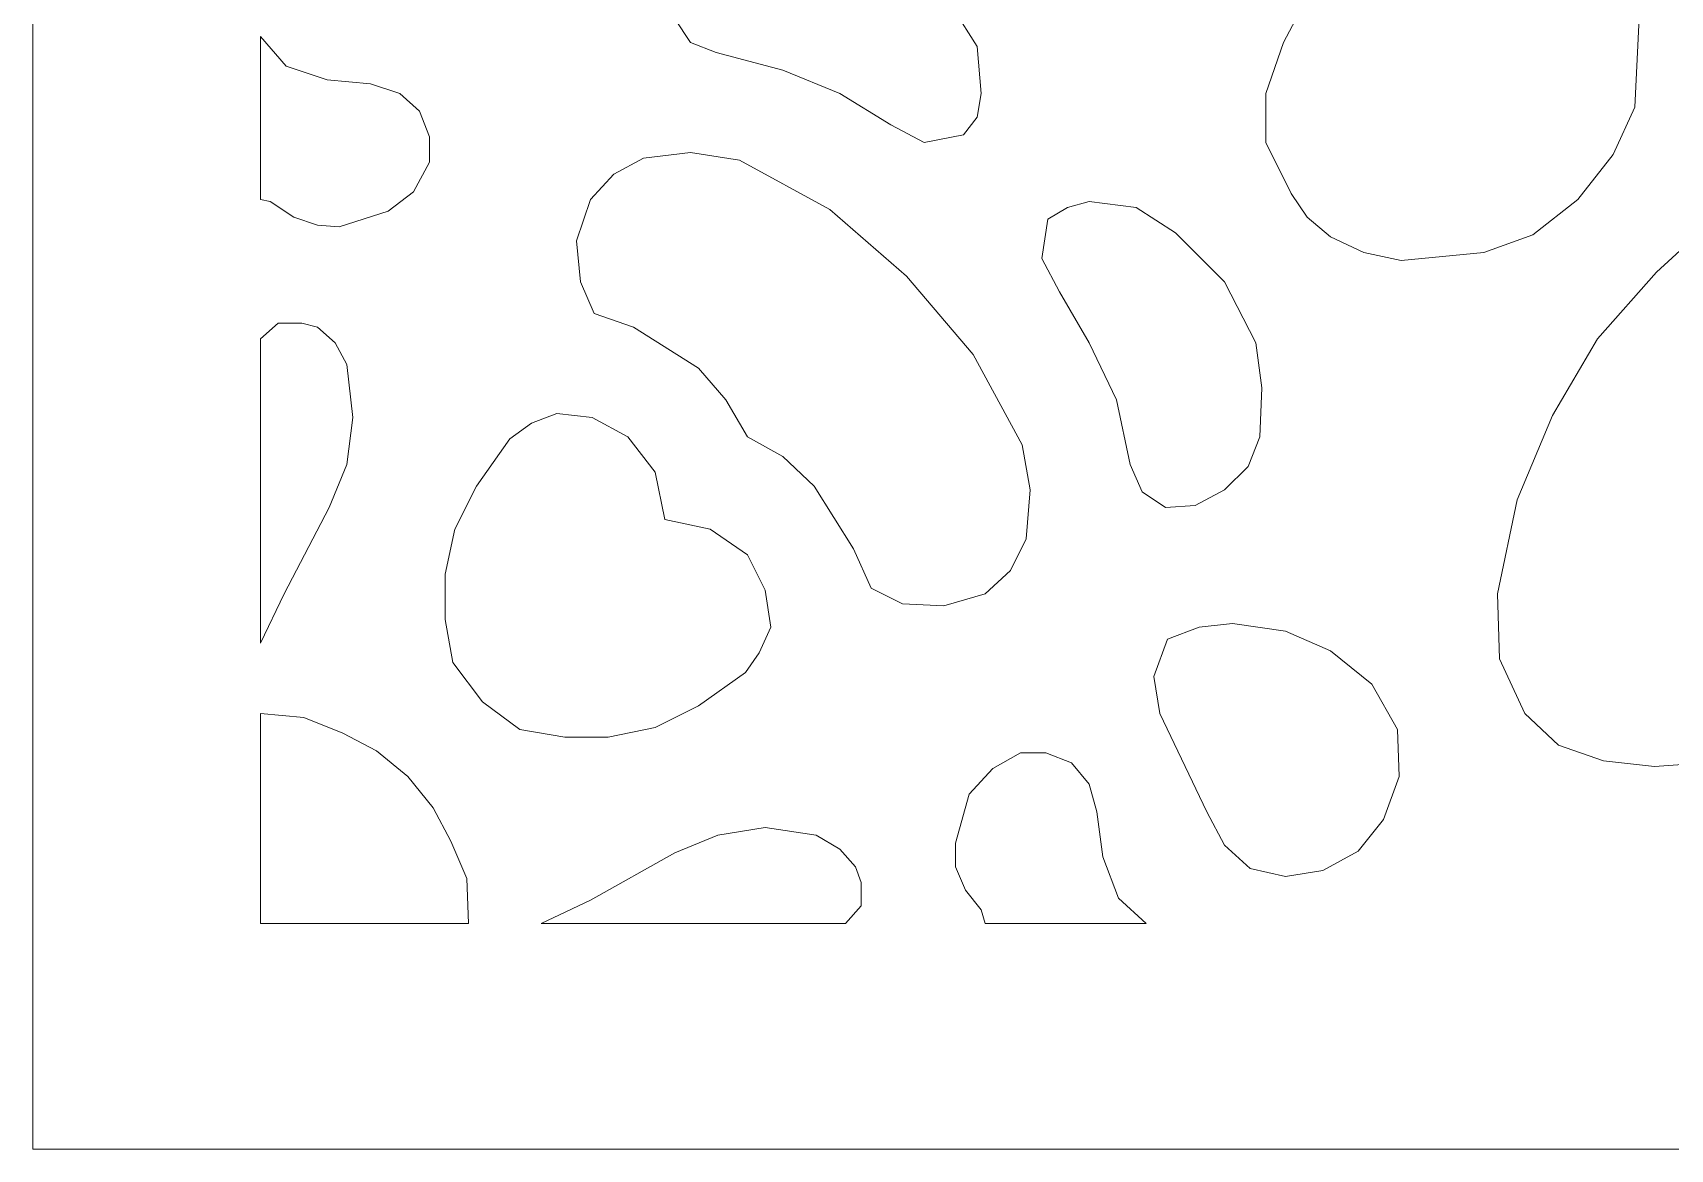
# Model space of a CAD drawing. Header units: centimetres. Extents: x -7.3 to 5.6, y -12.5 to 13.9.
# Drawn here: x -7.261 to -2.605, y -12.485 to -9.309 of the extents above; entities that cross this region are included whole.
import ezdxf

# ---------------------------------------------------------------- set-up
doc = ezdxf.new("R2010")
doc.units = ezdxf.units.CM
doc.header["$MEASUREMENT"] = 0
doc.layers.add('layer 1', color=7, linetype='Continuous')

msp = doc.modelspace()

# ---------------------------------------------------------------- linework, layer by layer
at = {"layer": 'layer 1', "color": 177, "lineweight": 9}
for points, knots in [([(-7.26074, 0.39811), (-7.26074, 0.39811), (5.63915, 0.39811), (5.63915, 0.39811), (5.63915, 0.39811), (5.63915, 0.39811), (5.63915, -12.48503), (5.63915, -12.48503), (5.63915, -12.48503), (5.63915, -12.48503), (-7.26074, -12.48503), (-7.26074, -12.48503), (-7.26074, -12.48503), (-7.26074, -12.48503), (-7.26074, 0.39811), (-7.26074, 0.39811)], [0, 0, 0, 0, 0.2, 0.2, 0.2, 0.2, 0.4, 0.4, 0.4, 0.4, 0.6, 0.6, 0.6, 0.6, 1, 1, 1, 1]), ([(-2.70587, -9.52101), (-2.70587, -9.52101), (-2.76727, -9.65498), (-2.76727, -9.65498), (-2.76727, -9.65498), (-2.76727, -9.65498), (-2.86775, -9.78337), (-2.86775, -9.78337), (-2.86775, -9.78337), (-2.86775, -9.78337), (-2.99613, -9.88384), (-2.99613, -9.88384), (-2.99613, -9.88384), (-2.99613, -9.88384), (-3.13568, -9.93408), (-3.13568, -9.93408), (-3.13568, -9.93408), (-3.13568, -9.93408), (-3.37012, -9.95641), (-3.37012, -9.95641), (-3.37012, -9.95641), (-3.37012, -9.95641), (-3.47618, -9.93408), (-3.47618, -9.93408), (-3.47618, -9.93408), (-3.47618, -9.93408), (-3.57107, -9.88942), (-3.57107, -9.88942), (-3.57107, -9.88942), (-3.57107, -9.88942), (-3.63805, -9.8336), (-3.63805, -9.8336), (-3.63805, -9.8336), (-3.63805, -9.8336), (-3.68271, -9.76662), (-3.68271, -9.76662), (-3.68271, -9.76662), (-3.68271, -9.76662), (-3.75528, -9.62149), (-3.75528, -9.62149), (-3.75528, -9.62149), (-3.75528, -9.62149), (-3.75528, -9.48194), (-3.75528, -9.48194), (-3.75528, -9.48194), (-3.75528, -9.48194), (-3.70504, -9.33681), (-3.70504, -9.33681), (-3.70504, -9.33681), (-3.70504, -9.33681), (-3.63805, -9.20843), (-3.63805, -9.20843), (-3.63805, -9.20843), (-3.63805, -9.20843), (-3.55991, -9.0912), (-3.55991, -9.0912), (-3.55991, -9.0912), (-3.55991, -9.0912), (-3.44269, -9.01306), (-3.44269, -9.01306), (-3.44269, -9.01306), (-3.44269, -9.01306), (-3.30872, -8.94607), (-3.30872, -8.94607), (-3.30872, -8.94607), (-3.30872, -8.94607), (-3.16917, -8.89584), (-3.16917, -8.89584), (-3.16917, -8.89584), (-3.16917, -8.89584), (-3.02962, -8.89584), (-3.02962, -8.89584), (-3.02962, -8.89584), (-3.02962, -8.89584), (-2.88449, -8.96282), (-2.88449, -8.96282), (-2.88449, -8.96282), (-2.88449, -8.96282), (-2.81751, -9.01306), (-2.81751, -9.01306), (-2.81751, -9.01306), (-2.81751, -9.01306), (-2.76169, -9.06888), (-2.76169, -9.06888), (-2.76169, -9.06888), (-2.76169, -9.06888), (-2.71703, -9.17493), (-2.71703, -9.17493), (-2.71703, -9.17493), (-2.71703, -9.17493), (-2.6947, -9.28657), (-2.6947, -9.28657), (-2.6947, -9.28657), (-2.6947, -9.28657), (-2.70587, -9.52101), (-2.70587, -9.52101)], [0, 0, 0, 0, 0.04, 0.04, 0.04, 0.04, 0.08, 0.08, 0.08, 0.08, 0.12, 0.12, 0.12, 0.12, 0.16, 0.16, 0.16, 0.16, 0.2, 0.2, 0.2, 0.2, 0.24, 0.24, 0.24, 0.24, 0.28, 0.28, 0.28, 0.28, 0.32, 0.32, 0.32, 0.32, 0.36, 0.36, 0.36, 0.36, 0.4, 0.4, 0.4, 0.4, 0.44, 0.44, 0.44, 0.44, 0.48, 0.48, 0.48, 0.48, 0.52, 0.52, 0.52, 0.52, 0.56, 0.56, 0.56, 0.56, 0.6, 0.6, 0.6, 0.6, 0.64, 0.64, 0.64, 0.64, 0.68, 0.68, 0.68, 0.68, 0.72, 0.72, 0.72, 0.72, 0.76, 0.76, 0.76, 0.76, 0.8, 0.8, 0.8, 0.8, 0.84, 0.84, 0.84, 0.84, 0.88, 0.88, 0.88, 0.88, 0.92, 0.92, 0.92, 0.92, 1, 1, 1, 1]), ([(-5.43544, -9.26983), (-5.43544, -9.26983), (-5.42986, -9.18052), (-5.42986, -9.18052), (-5.42986, -9.18052), (-5.42986, -9.18052), (-5.3852, -9.10237), (-5.3852, -9.10237), (-5.3852, -9.10237), (-5.3852, -9.10237), (-5.31822, -9.03538), (-5.31822, -9.03538), (-5.31822, -9.03538), (-5.31822, -9.03538), (-5.22891, -8.99631), (-5.22891, -8.99631), (-5.22891, -8.99631), (-5.22891, -8.99631), (-5.08936, -8.98515), (-5.08936, -8.98515), (-5.08936, -8.98515), (-5.08936, -8.98515), (-4.96656, -9.01306), (-4.96656, -9.01306), (-4.96656, -9.01306), (-4.96656, -9.01306), (-4.78794, -9.10237), (-4.78794, -9.10237), (-4.78794, -9.10237), (-4.78794, -9.10237), (-4.64281, -9.24192), (-4.64281, -9.24192), (-4.64281, -9.24192), (-4.64281, -9.24192), (-4.57582, -9.34797), (-4.57582, -9.34797), (-4.57582, -9.34797), (-4.57582, -9.34797), (-4.56466, -9.48194), (-4.56466, -9.48194), (-4.56466, -9.48194), (-4.56466, -9.48194), (-4.57582, -9.54892), (-4.57582, -9.54892), (-4.57582, -9.54892), (-4.57582, -9.54892), (-4.6149, -9.59916), (-4.6149, -9.59916), (-4.6149, -9.59916), (-4.6149, -9.59916), (-4.72653, -9.62149), (-4.72653, -9.62149), (-4.72653, -9.62149), (-4.72653, -9.62149), (-4.82143, -9.57125), (-4.82143, -9.57125), (-4.82143, -9.57125), (-4.82143, -9.57125), (-4.96656, -9.48194), (-4.96656, -9.48194), (-4.96656, -9.48194), (-4.96656, -9.48194), (-5.12844, -9.41496), (-5.12844, -9.41496), (-5.12844, -9.41496), (-5.12844, -9.41496), (-5.31822, -9.36472), (-5.31822, -9.36472), (-5.31822, -9.36472), (-5.31822, -9.36472), (-5.39079, -9.33681), (-5.39079, -9.33681), (-5.39079, -9.33681), (-5.39079, -9.33681), (-5.43544, -9.26983), (-5.43544, -9.26983)], [0, 0, 0, 0, 0.05, 0.05, 0.05, 0.05, 0.1, 0.1, 0.1, 0.1, 0.15, 0.15, 0.15, 0.15, 0.2, 0.2, 0.2, 0.2, 0.25, 0.25, 0.25, 0.25, 0.3, 0.3, 0.3, 0.3, 0.35, 0.35, 0.35, 0.35, 0.4, 0.4, 0.4, 0.4, 0.45, 0.45, 0.45, 0.45, 0.5, 0.5, 0.5, 0.5, 0.55, 0.55, 0.55, 0.55, 0.6, 0.6, 0.6, 0.6, 0.65, 0.65, 0.65, 0.65, 0.7, 0.7, 0.7, 0.7, 0.75, 0.75, 0.75, 0.75, 0.8, 0.8, 0.8, 0.8, 0.85, 0.85, 0.85, 0.85, 0.9, 0.9, 0.9, 0.9, 1, 1, 1, 1]), ([(-6.61323, -9.32006), (-6.61323, -9.32006), (-6.61323, -9.32006), (-6.61323, -9.32006), (-6.61323, -9.32006), (-6.61323, -9.32006), (-6.54067, -9.40379), (-6.54067, -9.40379), (-6.54067, -9.40379), (-6.54067, -9.40379), (-6.42345, -9.44287), (-6.42345, -9.44287), (-6.42345, -9.44287), (-6.42345, -9.44287), (-6.30064, -9.45403), (-6.30064, -9.45403), (-6.30064, -9.45403), (-6.30064, -9.45403), (-6.21692, -9.48194), (-6.21692, -9.48194), (-6.21692, -9.48194), (-6.21692, -9.48194), (-6.1611, -9.53218), (-6.1611, -9.53218), (-6.1611, -9.53218), (-6.1611, -9.53218), (-6.13319, -9.60474), (-6.13319, -9.60474), (-6.13319, -9.60474), (-6.13319, -9.60474), (-6.13319, -9.67731), (-6.13319, -9.67731), (-6.13319, -9.67731), (-6.13319, -9.67731), (-6.17784, -9.76104), (-6.17784, -9.76104), (-6.17784, -9.76104), (-6.17784, -9.76104), (-6.25041, -9.81686), (-6.25041, -9.81686), (-6.25041, -9.81686), (-6.25041, -9.81686), (-6.38996, -9.86151), (-6.38996, -9.86151), (-6.38996, -9.86151), (-6.38996, -9.86151), (-6.45136, -9.85593), (-6.45136, -9.85593), (-6.45136, -9.85593), (-6.45136, -9.85593), (-6.51834, -9.8336), (-6.51834, -9.8336), (-6.51834, -9.8336), (-6.51834, -9.8336), (-6.58532, -9.78895), (-6.58532, -9.78895), (-6.58532, -9.78895), (-6.58532, -9.78895), (-6.61323, -9.78337), (-6.61323, -9.78337), (-6.61323, -9.78337), (-6.61323, -9.78337), (-6.61323, -9.32006), (-6.61323, -9.32006)], [0, 0, 0, 0, 0.0588235, 0.0588235, 0.0588235, 0.0588235, 0.1176471, 0.1176471, 0.1176471, 0.1176471, 0.1764706, 0.1764706, 0.1764706, 0.1764706, 0.2352941, 0.2352941, 0.2352941, 0.2352941, 0.2941176, 0.2941176, 0.2941176, 0.2941176, 0.3529412, 0.3529412, 0.3529412, 0.3529412, 0.4117647, 0.4117647, 0.4117647, 0.4117647, 0.4705882, 0.4705882, 0.4705882, 0.4705882, 0.5294118, 0.5294118, 0.5294118, 0.5294118, 0.5882353, 0.5882353, 0.5882353, 0.5882353, 0.6470588, 0.6470588, 0.6470588, 0.6470588, 0.7058824, 0.7058824, 0.7058824, 0.7058824, 0.7647059, 0.7647059, 0.7647059, 0.7647059, 0.8235294, 0.8235294, 0.8235294, 0.8235294, 0.8823529, 0.8823529, 0.8823529, 0.8823529, 1, 1, 1, 1]), ([(-1.88532, -10.76579), (-1.88532, -10.76579), (-1.9244, -10.93325), (-1.9244, -10.93325), (-1.9244, -10.93325), (-1.9244, -10.93325), (-1.99696, -11.07838), (-1.99696, -11.07838), (-1.99696, -11.07838), (-1.99696, -11.07838), (-2.09185, -11.19002), (-2.09185, -11.19002), (-2.09185, -11.19002), (-2.09185, -11.19002), (-2.20908, -11.28491), (-2.20908, -11.28491), (-2.20908, -11.28491), (-2.20908, -11.28491), (-2.35421, -11.35189), (-2.35421, -11.35189), (-2.35421, -11.35189), (-2.35421, -11.35189), (-2.50492, -11.38539), (-2.50492, -11.38539), (-2.50492, -11.38539), (-2.50492, -11.38539), (-2.65005, -11.39655), (-2.65005, -11.39655), (-2.65005, -11.39655), (-2.65005, -11.39655), (-2.79518, -11.3798), (-2.79518, -11.3798), (-2.79518, -11.3798), (-2.79518, -11.3798), (-2.92356, -11.33515), (-2.92356, -11.33515), (-2.92356, -11.33515), (-2.92356, -11.33515), (-3.01846, -11.24584), (-3.01846, -11.24584), (-3.01846, -11.24584), (-3.01846, -11.24584), (-3.09102, -11.08954), (-3.09102, -11.08954), (-3.09102, -11.08954), (-3.09102, -11.08954), (-3.09661, -10.90534), (-3.09661, -10.90534), (-3.09661, -10.90534), (-3.09661, -10.90534), (-3.04079, -10.6374), (-3.04079, -10.6374), (-3.04079, -10.6374), (-3.04079, -10.6374), (-2.94031, -10.39738), (-2.94031, -10.39738), (-2.94031, -10.39738), (-2.94031, -10.39738), (-2.81193, -10.17968), (-2.81193, -10.17968), (-2.81193, -10.17968), (-2.81193, -10.17968), (-2.64447, -9.9899), (-2.64447, -9.9899), (-2.64447, -9.9899), (-2.64447, -9.9899), (-2.45468, -9.81686), (-2.45468, -9.81686), (-2.45468, -9.81686), (-2.45468, -9.81686), (-2.2314, -9.69406), (-2.2314, -9.69406), (-2.2314, -9.69406), (-2.2314, -9.69406), (-2.00254, -9.59916), (-2.00254, -9.59916), (-2.00254, -9.59916), (-2.00254, -9.59916), (-1.74577, -9.55451), (-1.74577, -9.55451), (-1.74577, -9.55451), (-1.74577, -9.55451), (-1.56715, -9.56009), (-1.56715, -9.56009), (-1.56715, -9.56009), (-1.56715, -9.56009), (-1.40527, -9.63824), (-1.40527, -9.63824), (-1.40527, -9.63824), (-1.40527, -9.63824), (-1.31596, -9.73313), (-1.31596, -9.73313), (-1.31596, -9.73313), (-1.31596, -9.73313), (-1.27131, -9.85593), (-1.27131, -9.85593), (-1.27131, -9.85593), (-1.27131, -9.85593), (-1.24898, -10.00106), (-1.24898, -10.00106), (-1.24898, -10.00106), (-1.24898, -10.00106), (-1.26573, -10.14619), (-1.26573, -10.14619), (-1.26573, -10.14619), (-1.26573, -10.14619), (-1.29922, -10.29691), (-1.29922, -10.29691), (-1.29922, -10.29691), (-1.29922, -10.29691), (-1.3662, -10.44204), (-1.3662, -10.44204), (-1.3662, -10.44204), (-1.3662, -10.44204), (-1.46109, -10.55926), (-1.46109, -10.55926), (-1.46109, -10.55926), (-1.46109, -10.55926), (-1.57273, -10.65415), (-1.57273, -10.65415), (-1.57273, -10.65415), (-1.57273, -10.65415), (-1.71786, -10.72672), (-1.71786, -10.72672), (-1.71786, -10.72672), (-1.71786, -10.72672), (-1.88532, -10.76579), (-1.88532, -10.76579)], [0, 0, 0, 0, 0.030303, 0.030303, 0.030303, 0.030303, 0.0606061, 0.0606061, 0.0606061, 0.0606061, 0.0909091, 0.0909091, 0.0909091, 0.0909091, 0.1212121, 0.1212121, 0.1212121, 0.1212121, 0.1515152, 0.1515152, 0.1515152, 0.1515152, 0.1818182, 0.1818182, 0.1818182, 0.1818182, 0.2121212, 0.2121212, 0.2121212, 0.2121212, 0.2424242, 0.2424242, 0.2424242, 0.2424242, 0.2727273, 0.2727273, 0.2727273, 0.2727273, 0.3030303, 0.3030303, 0.3030303, 0.3030303, 0.3333333, 0.3333333, 0.3333333, 0.3333333, 0.3636364, 0.3636364, 0.3636364, 0.3636364, 0.3939394, 0.3939394, 0.3939394, 0.3939394, 0.4242424, 0.4242424, 0.4242424, 0.4242424, 0.4545455, 0.4545455, 0.4545455, 0.4545455, 0.4848485, 0.4848485, 0.4848485, 0.4848485, 0.5151515, 0.5151515, 0.5151515, 0.5151515, 0.5454545, 0.5454545, 0.5454545, 0.5454545, 0.5757576, 0.5757576, 0.5757576, 0.5757576, 0.6060606, 0.6060606, 0.6060606, 0.6060606, 0.6363636, 0.6363636, 0.6363636, 0.6363636, 0.6666667, 0.6666667, 0.6666667, 0.6666667, 0.6969697, 0.6969697, 0.6969697, 0.6969697, 0.7272727, 0.7272727, 0.7272727, 0.7272727, 0.7575758, 0.7575758, 0.7575758, 0.7575758, 0.7878788, 0.7878788, 0.7878788, 0.7878788, 0.8181818, 0.8181818, 0.8181818, 0.8181818, 0.8484848, 0.8484848, 0.8484848, 0.8484848, 0.8787879, 0.8787879, 0.8787879, 0.8787879, 0.9090909, 0.9090909, 0.9090909, 0.9090909, 0.9393939, 0.9393939, 0.9393939, 0.9393939, 1, 1, 1, 1]), ([(-5.22891, -10.45878), (-5.22891, -10.45878), (-5.29031, -10.35273), (-5.29031, -10.35273), (-5.29031, -10.35273), (-5.29031, -10.35273), (-5.36846, -10.26341), (-5.36846, -10.26341), (-5.36846, -10.26341), (-5.36846, -10.26341), (-5.55266, -10.14619), (-5.55266, -10.14619), (-5.55266, -10.14619), (-5.55266, -10.14619), (-5.6643, -10.10712), (-5.6643, -10.10712), (-5.6643, -10.10712), (-5.6643, -10.10712), (-5.70338, -10.01781), (-5.70338, -10.01781), (-5.70338, -10.01781), (-5.70338, -10.01781), (-5.71454, -9.90059), (-5.71454, -9.90059), (-5.71454, -9.90059), (-5.71454, -9.90059), (-5.67547, -9.78337), (-5.67547, -9.78337), (-5.67547, -9.78337), (-5.67547, -9.78337), (-5.60848, -9.7108), (-5.60848, -9.7108), (-5.60848, -9.7108), (-5.60848, -9.7108), (-5.52475, -9.66615), (-5.52475, -9.66615), (-5.52475, -9.66615), (-5.52475, -9.66615), (-5.39079, -9.6494), (-5.39079, -9.6494), (-5.39079, -9.6494), (-5.39079, -9.6494), (-5.25124, -9.67173), (-5.25124, -9.67173), (-5.25124, -9.67173), (-5.25124, -9.67173), (-4.99447, -9.81128), (-4.99447, -9.81128), (-4.99447, -9.81128), (-4.99447, -9.81128), (-4.77677, -10.00106), (-4.77677, -10.00106), (-4.77677, -10.00106), (-4.77677, -10.00106), (-4.58699, -10.22434), (-4.58699, -10.22434), (-4.58699, -10.22434), (-4.58699, -10.22434), (-4.44744, -10.48111), (-4.44744, -10.48111), (-4.44744, -10.48111), (-4.44744, -10.48111), (-4.42511, -10.60949), (-4.42511, -10.60949), (-4.42511, -10.60949), (-4.42511, -10.60949), (-4.43627, -10.74904), (-4.43627, -10.74904), (-4.43627, -10.74904), (-4.43627, -10.74904), (-4.48093, -10.83835), (-4.48093, -10.83835), (-4.48093, -10.83835), (-4.48093, -10.83835), (-4.55349, -10.90534), (-4.55349, -10.90534), (-4.55349, -10.90534), (-4.55349, -10.90534), (-4.67072, -10.93883), (-4.67072, -10.93883), (-4.67072, -10.93883), (-4.67072, -10.93883), (-4.78794, -10.93325), (-4.78794, -10.93325), (-4.78794, -10.93325), (-4.78794, -10.93325), (-4.87725, -10.88859), (-4.87725, -10.88859), (-4.87725, -10.88859), (-4.87725, -10.88859), (-4.92748, -10.77695), (-4.92748, -10.77695), (-4.92748, -10.77695), (-4.92748, -10.77695), (-5.03912, -10.59833), (-5.03912, -10.59833), (-5.03912, -10.59833), (-5.03912, -10.59833), (-5.12844, -10.5146), (-5.12844, -10.5146), (-5.12844, -10.5146), (-5.12844, -10.5146), (-5.22891, -10.45878), (-5.22891, -10.45878)], [0, 0, 0, 0, 0.037037, 0.037037, 0.037037, 0.037037, 0.0740741, 0.0740741, 0.0740741, 0.0740741, 0.1111111, 0.1111111, 0.1111111, 0.1111111, 0.1481481, 0.1481481, 0.1481481, 0.1481481, 0.1851852, 0.1851852, 0.1851852, 0.1851852, 0.2222222, 0.2222222, 0.2222222, 0.2222222, 0.2592593, 0.2592593, 0.2592593, 0.2592593, 0.2962963, 0.2962963, 0.2962963, 0.2962963, 0.3333333, 0.3333333, 0.3333333, 0.3333333, 0.3703704, 0.3703704, 0.3703704, 0.3703704, 0.4074074, 0.4074074, 0.4074074, 0.4074074, 0.4444444, 0.4444444, 0.4444444, 0.4444444, 0.4814815, 0.4814815, 0.4814815, 0.4814815, 0.5185185, 0.5185185, 0.5185185, 0.5185185, 0.5555556, 0.5555556, 0.5555556, 0.5555556, 0.5925926, 0.5925926, 0.5925926, 0.5925926, 0.6296296, 0.6296296, 0.6296296, 0.6296296, 0.6666667, 0.6666667, 0.6666667, 0.6666667, 0.7037037, 0.7037037, 0.7037037, 0.7037037, 0.7407407, 0.7407407, 0.7407407, 0.7407407, 0.7777778, 0.7777778, 0.7777778, 0.7777778, 0.8148148, 0.8148148, 0.8148148, 0.8148148, 0.8518519, 0.8518519, 0.8518519, 0.8518519, 0.8888889, 0.8888889, 0.8888889, 0.8888889, 0.9259259, 0.9259259, 0.9259259, 0.9259259, 1, 1, 1, 1]), ([(-4.03995, -10.65973), (-4.03995, -10.65973), (-4.10694, -10.61508), (-4.10694, -10.61508), (-4.10694, -10.61508), (-4.10694, -10.61508), (-4.14043, -10.53693), (-4.14043, -10.53693), (-4.14043, -10.53693), (-4.14043, -10.53693), (-4.1795, -10.35273), (-4.1795, -10.35273), (-4.1795, -10.35273), (-4.1795, -10.35273), (-4.25765, -10.19085), (-4.25765, -10.19085), (-4.25765, -10.19085), (-4.25765, -10.19085), (-4.34138, -10.04572), (-4.34138, -10.04572), (-4.34138, -10.04572), (-4.34138, -10.04572), (-4.39162, -9.95082), (-4.39162, -9.95082), (-4.39162, -9.95082), (-4.39162, -9.95082), (-4.37487, -9.83919), (-4.37487, -9.83919), (-4.37487, -9.83919), (-4.37487, -9.83919), (-4.31905, -9.80569), (-4.31905, -9.80569), (-4.31905, -9.80569), (-4.31905, -9.80569), (-4.25765, -9.78895), (-4.25765, -9.78895), (-4.25765, -9.78895), (-4.25765, -9.78895), (-4.12368, -9.80569), (-4.12368, -9.80569), (-4.12368, -9.80569), (-4.12368, -9.80569), (-4.01205, -9.87826), (-4.01205, -9.87826), (-4.01205, -9.87826), (-4.01205, -9.87826), (-3.8725, -10.01781), (-3.8725, -10.01781), (-3.8725, -10.01781), (-3.8725, -10.01781), (-3.78319, -10.19085), (-3.78319, -10.19085), (-3.78319, -10.19085), (-3.78319, -10.19085), (-3.76644, -10.31923), (-3.76644, -10.31923), (-3.76644, -10.31923), (-3.76644, -10.31923), (-3.77202, -10.45878), (-3.77202, -10.45878), (-3.77202, -10.45878), (-3.77202, -10.45878), (-3.80551, -10.54251), (-3.80551, -10.54251), (-3.80551, -10.54251), (-3.80551, -10.54251), (-3.8725, -10.60949), (-3.8725, -10.60949), (-3.8725, -10.60949), (-3.8725, -10.60949), (-3.95623, -10.65415), (-3.95623, -10.65415), (-3.95623, -10.65415), (-3.95623, -10.65415), (-4.03995, -10.65973), (-4.03995, -10.65973)], [0, 0, 0, 0, 0.05, 0.05, 0.05, 0.05, 0.1, 0.1, 0.1, 0.1, 0.15, 0.15, 0.15, 0.15, 0.2, 0.2, 0.2, 0.2, 0.25, 0.25, 0.25, 0.25, 0.3, 0.3, 0.3, 0.3, 0.35, 0.35, 0.35, 0.35, 0.4, 0.4, 0.4, 0.4, 0.45, 0.45, 0.45, 0.45, 0.5, 0.5, 0.5, 0.5, 0.55, 0.55, 0.55, 0.55, 0.6, 0.6, 0.6, 0.6, 0.65, 0.65, 0.65, 0.65, 0.7, 0.7, 0.7, 0.7, 0.75, 0.75, 0.75, 0.75, 0.8, 0.8, 0.8, 0.8, 0.85, 0.85, 0.85, 0.85, 0.9, 0.9, 0.9, 0.9, 1, 1, 1, 1]), ([(-6.61323, -10.17968), (-6.61323, -10.17968), (-6.563, -10.13503), (-6.563, -10.13503), (-6.563, -10.13503), (-6.563, -10.13503), (-6.49601, -10.13503), (-6.49601, -10.13503), (-6.49601, -10.13503), (-6.49601, -10.13503), (-6.45136, -10.14619), (-6.45136, -10.14619), (-6.45136, -10.14619), (-6.45136, -10.14619), (-6.40112, -10.19085), (-6.40112, -10.19085), (-6.40112, -10.19085), (-6.40112, -10.19085), (-6.36763, -10.25225), (-6.36763, -10.25225), (-6.36763, -10.25225), (-6.36763, -10.25225), (-6.35088, -10.40296), (-6.35088, -10.40296), (-6.35088, -10.40296), (-6.35088, -10.40296), (-6.36763, -10.53693), (-6.36763, -10.53693), (-6.36763, -10.53693), (-6.36763, -10.53693), (-6.41787, -10.65973), (-6.41787, -10.65973), (-6.41787, -10.65973), (-6.41787, -10.65973), (-6.54625, -10.90534), (-6.54625, -10.90534), (-6.54625, -10.90534), (-6.54625, -10.90534), (-6.61323, -11.04489), (-6.61323, -11.04489), (-6.61323, -11.04489), (-6.61323, -11.04489), (-6.61323, -10.17968), (-6.61323, -10.17968)], [0, 0, 0, 0, 0.0833333, 0.0833333, 0.0833333, 0.0833333, 0.1666667, 0.1666667, 0.1666667, 0.1666667, 0.25, 0.25, 0.25, 0.25, 0.3333333, 0.3333333, 0.3333333, 0.3333333, 0.4166667, 0.4166667, 0.4166667, 0.4166667, 0.5, 0.5, 0.5, 0.5, 0.5833333, 0.5833333, 0.5833333, 0.5833333, 0.6666667, 0.6666667, 0.6666667, 0.6666667, 0.75, 0.75, 0.75, 0.75, 0.8333333, 0.8333333, 0.8333333, 0.8333333, 1, 1, 1, 1]), ([(-6.0662, -11.10071), (-6.0662, -11.10071), (-6.08853, -10.9779), (-6.08853, -10.9779), (-6.08853, -10.9779), (-6.08853, -10.9779), (-6.08853, -10.84952), (-6.08853, -10.84952), (-6.08853, -10.84952), (-6.08853, -10.84952), (-6.06062, -10.72113), (-6.06062, -10.72113), (-6.06062, -10.72113), (-6.06062, -10.72113), (-5.99922, -10.59833), (-5.99922, -10.59833), (-5.99922, -10.59833), (-5.99922, -10.59833), (-5.90433, -10.46436), (-5.90433, -10.46436), (-5.90433, -10.46436), (-5.90433, -10.46436), (-5.84292, -10.41971), (-5.84292, -10.41971), (-5.84292, -10.41971), (-5.84292, -10.41971), (-5.77036, -10.3918), (-5.77036, -10.3918), (-5.77036, -10.3918), (-5.77036, -10.3918), (-5.66988, -10.40296), (-5.66988, -10.40296), (-5.66988, -10.40296), (-5.66988, -10.40296), (-5.56941, -10.45878), (-5.56941, -10.45878), (-5.56941, -10.45878), (-5.56941, -10.45878), (-5.49126, -10.55926), (-5.49126, -10.55926), (-5.49126, -10.55926), (-5.49126, -10.55926), (-5.46335, -10.69322), (-5.46335, -10.69322), (-5.46335, -10.69322), (-5.46335, -10.69322), (-5.33497, -10.72113), (-5.33497, -10.72113), (-5.33497, -10.72113), (-5.33497, -10.72113), (-5.22891, -10.7937), (-5.22891, -10.7937), (-5.22891, -10.7937), (-5.22891, -10.7937), (-5.17867, -10.89417), (-5.17867, -10.89417), (-5.17867, -10.89417), (-5.17867, -10.89417), (-5.16193, -11.00023), (-5.16193, -11.00023), (-5.16193, -11.00023), (-5.16193, -11.00023), (-5.19542, -11.0728), (-5.19542, -11.0728), (-5.19542, -11.0728), (-5.19542, -11.0728), (-5.23449, -11.12862), (-5.23449, -11.12862), (-5.23449, -11.12862), (-5.23449, -11.12862), (-5.36846, -11.22351), (-5.36846, -11.22351), (-5.36846, -11.22351), (-5.36846, -11.22351), (-5.49126, -11.28491), (-5.49126, -11.28491), (-5.49126, -11.28491), (-5.49126, -11.28491), (-5.62523, -11.31282), (-5.62523, -11.31282), (-5.62523, -11.31282), (-5.62523, -11.31282), (-5.74803, -11.31282), (-5.74803, -11.31282), (-5.74803, -11.31282), (-5.74803, -11.31282), (-5.87642, -11.29049), (-5.87642, -11.29049), (-5.87642, -11.29049), (-5.87642, -11.29049), (-5.98247, -11.21235), (-5.98247, -11.21235), (-5.98247, -11.21235), (-5.98247, -11.21235), (-6.0662, -11.10071), (-6.0662, -11.10071)], [0, 0, 0, 0, 0.04, 0.04, 0.04, 0.04, 0.08, 0.08, 0.08, 0.08, 0.12, 0.12, 0.12, 0.12, 0.16, 0.16, 0.16, 0.16, 0.2, 0.2, 0.2, 0.2, 0.24, 0.24, 0.24, 0.24, 0.28, 0.28, 0.28, 0.28, 0.32, 0.32, 0.32, 0.32, 0.36, 0.36, 0.36, 0.36, 0.4, 0.4, 0.4, 0.4, 0.44, 0.44, 0.44, 0.44, 0.48, 0.48, 0.48, 0.48, 0.52, 0.52, 0.52, 0.52, 0.56, 0.56, 0.56, 0.56, 0.6, 0.6, 0.6, 0.6, 0.64, 0.64, 0.64, 0.64, 0.68, 0.68, 0.68, 0.68, 0.72, 0.72, 0.72, 0.72, 0.76, 0.76, 0.76, 0.76, 0.8, 0.8, 0.8, 0.8, 0.84, 0.84, 0.84, 0.84, 0.88, 0.88, 0.88, 0.88, 0.92, 0.92, 0.92, 0.92, 1, 1, 1, 1]), ([(-4.03437, -11.03372), (-4.03437, -11.03372), (-3.94506, -11.00023), (-3.94506, -11.00023), (-3.94506, -11.00023), (-3.94506, -11.00023), (-3.85017, -10.98907), (-3.85017, -10.98907), (-3.85017, -10.98907), (-3.85017, -10.98907), (-3.69946, -11.0114), (-3.69946, -11.0114), (-3.69946, -11.0114), (-3.69946, -11.0114), (-3.57107, -11.06721), (-3.57107, -11.06721), (-3.57107, -11.06721), (-3.57107, -11.06721), (-3.45385, -11.16211), (-3.45385, -11.16211), (-3.45385, -11.16211), (-3.45385, -11.16211), (-3.38128, -11.29049), (-3.38128, -11.29049), (-3.38128, -11.29049), (-3.38128, -11.29049), (-3.3757, -11.42446), (-3.3757, -11.42446), (-3.3757, -11.42446), (-3.3757, -11.42446), (-3.42036, -11.54726), (-3.42036, -11.54726), (-3.42036, -11.54726), (-3.42036, -11.54726), (-3.49292, -11.63657), (-3.49292, -11.63657), (-3.49292, -11.63657), (-3.49292, -11.63657), (-3.5934, -11.69239), (-3.5934, -11.69239), (-3.5934, -11.69239), (-3.5934, -11.69239), (-3.69946, -11.70914), (-3.69946, -11.70914), (-3.69946, -11.70914), (-3.69946, -11.70914), (-3.79993, -11.68681), (-3.79993, -11.68681), (-3.79993, -11.68681), (-3.79993, -11.68681), (-3.8725, -11.61983), (-3.8725, -11.61983), (-3.8725, -11.61983), (-3.8725, -11.61983), (-3.92273, -11.52493), (-3.92273, -11.52493), (-3.92273, -11.52493), (-3.92273, -11.52493), (-4.0567, -11.24584), (-4.0567, -11.24584), (-4.0567, -11.24584), (-4.0567, -11.24584), (-4.07345, -11.13978), (-4.07345, -11.13978), (-4.07345, -11.13978), (-4.07345, -11.13978), (-4.03437, -11.03372), (-4.03437, -11.03372)], [0, 0, 0, 0, 0.0555556, 0.0555556, 0.0555556, 0.0555556, 0.1111111, 0.1111111, 0.1111111, 0.1111111, 0.1666667, 0.1666667, 0.1666667, 0.1666667, 0.2222222, 0.2222222, 0.2222222, 0.2222222, 0.2777778, 0.2777778, 0.2777778, 0.2777778, 0.3333333, 0.3333333, 0.3333333, 0.3333333, 0.3888889, 0.3888889, 0.3888889, 0.3888889, 0.4444444, 0.4444444, 0.4444444, 0.4444444, 0.5, 0.5, 0.5, 0.5, 0.5555556, 0.5555556, 0.5555556, 0.5555556, 0.6111111, 0.6111111, 0.6111111, 0.6111111, 0.6666667, 0.6666667, 0.6666667, 0.6666667, 0.7222222, 0.7222222, 0.7222222, 0.7222222, 0.7777778, 0.7777778, 0.7777778, 0.7777778, 0.8333333, 0.8333333, 0.8333333, 0.8333333, 0.8888889, 0.8888889, 0.8888889, 0.8888889, 1, 1, 1, 1]), ([(-6.61323, -11.24584), (-6.61323, -11.24584), (-6.49043, -11.257), (-6.49043, -11.257), (-6.49043, -11.257), (-6.49043, -11.257), (-6.37879, -11.30166), (-6.37879, -11.30166), (-6.37879, -11.30166), (-6.37879, -11.30166), (-6.2839, -11.35189), (-6.2839, -11.35189), (-6.2839, -11.35189), (-6.2839, -11.35189), (-6.19459, -11.42446), (-6.19459, -11.42446), (-6.19459, -11.42446), (-6.19459, -11.42446), (-6.12202, -11.51377), (-6.12202, -11.51377), (-6.12202, -11.51377), (-6.12202, -11.51377), (-6.07178, -11.60866), (-6.07178, -11.60866), (-6.07178, -11.60866), (-6.07178, -11.60866), (-6.02713, -11.71472), (-6.02713, -11.71472), (-6.02713, -11.71472), (-6.02713, -11.71472), (-6.02155, -11.84311), (-6.02155, -11.84311), (-6.02155, -11.84311), (-6.02155, -11.84311), (-6.61323, -11.84311), (-6.61323, -11.84311), (-6.61323, -11.84311), (-6.61323, -11.84311), (-6.61323, -11.24584), (-6.61323, -11.24584)], [0, 0, 0, 0, 0.0909091, 0.0909091, 0.0909091, 0.0909091, 0.1818182, 0.1818182, 0.1818182, 0.1818182, 0.2727273, 0.2727273, 0.2727273, 0.2727273, 0.3636364, 0.3636364, 0.3636364, 0.3636364, 0.4545455, 0.4545455, 0.4545455, 0.4545455, 0.5454545, 0.5454545, 0.5454545, 0.5454545, 0.6363636, 0.6363636, 0.6363636, 0.6363636, 0.7272727, 0.7272727, 0.7272727, 0.7272727, 0.8181818, 0.8181818, 0.8181818, 0.8181818, 1, 1, 1, 1]), ([(-4.55349, -11.84311), (-4.55349, -11.84311), (-4.56466, -11.80403), (-4.56466, -11.80403), (-4.56466, -11.80403), (-4.56466, -11.80403), (-4.60931, -11.74821), (-4.60931, -11.74821), (-4.60931, -11.74821), (-4.60931, -11.74821), (-4.63722, -11.68123), (-4.63722, -11.68123), (-4.63722, -11.68123), (-4.63722, -11.68123), (-4.63722, -11.61425), (-4.63722, -11.61425), (-4.63722, -11.61425), (-4.63722, -11.61425), (-4.59815, -11.4747), (-4.59815, -11.4747), (-4.59815, -11.4747), (-4.59815, -11.4747), (-4.53117, -11.40213), (-4.53117, -11.40213), (-4.53117, -11.40213), (-4.53117, -11.40213), (-4.45302, -11.35748), (-4.45302, -11.35748), (-4.45302, -11.35748), (-4.45302, -11.35748), (-4.38045, -11.35748), (-4.38045, -11.35748), (-4.38045, -11.35748), (-4.38045, -11.35748), (-4.30789, -11.38539), (-4.30789, -11.38539), (-4.30789, -11.38539), (-4.30789, -11.38539), (-4.25765, -11.44679), (-4.25765, -11.44679), (-4.25765, -11.44679), (-4.25765, -11.44679), (-4.23532, -11.52493), (-4.23532, -11.52493), (-4.23532, -11.52493), (-4.23532, -11.52493), (-4.21858, -11.65332), (-4.21858, -11.65332), (-4.21858, -11.65332), (-4.21858, -11.65332), (-4.17392, -11.77054), (-4.17392, -11.77054), (-4.17392, -11.77054), (-4.17392, -11.77054), (-4.09577, -11.84311), (-4.09577, -11.84311), (-4.09577, -11.84311), (-4.09577, -11.84311), (-4.55349, -11.84311), (-4.55349, -11.84311)], [0, 0, 0, 0, 0.0625, 0.0625, 0.0625, 0.0625, 0.125, 0.125, 0.125, 0.125, 0.1875, 0.1875, 0.1875, 0.1875, 0.25, 0.25, 0.25, 0.25, 0.3125, 0.3125, 0.3125, 0.3125, 0.375, 0.375, 0.375, 0.375, 0.4375, 0.4375, 0.4375, 0.4375, 0.5, 0.5, 0.5, 0.5, 0.5625, 0.5625, 0.5625, 0.5625, 0.625, 0.625, 0.625, 0.625, 0.6875, 0.6875, 0.6875, 0.6875, 0.75, 0.75, 0.75, 0.75, 0.8125, 0.8125, 0.8125, 0.8125, 0.875, 0.875, 0.875, 0.875, 1, 1, 1, 1]), ([(-5.81501, -11.84311), (-5.81501, -11.84311), (-5.67547, -11.77612), (-5.67547, -11.77612), (-5.67547, -11.77612), (-5.67547, -11.77612), (-5.43544, -11.64216), (-5.43544, -11.64216), (-5.43544, -11.64216), (-5.43544, -11.64216), (-5.31264, -11.59192), (-5.31264, -11.59192), (-5.31264, -11.59192), (-5.31264, -11.59192), (-5.17867, -11.56959), (-5.17867, -11.56959), (-5.17867, -11.56959), (-5.17867, -11.56959), (-5.03354, -11.59192), (-5.03354, -11.59192), (-5.03354, -11.59192), (-5.03354, -11.59192), (-4.96656, -11.63099), (-4.96656, -11.63099), (-4.96656, -11.63099), (-4.96656, -11.63099), (-4.9219, -11.68123), (-4.9219, -11.68123), (-4.9219, -11.68123), (-4.9219, -11.68123), (-4.90516, -11.72588), (-4.90516, -11.72588), (-4.90516, -11.72588), (-4.90516, -11.72588), (-4.90516, -11.79287), (-4.90516, -11.79287), (-4.90516, -11.79287), (-4.90516, -11.79287), (-4.94981, -11.84311), (-4.94981, -11.84311), (-4.94981, -11.84311), (-4.94981, -11.84311), (-5.81501, -11.84311), (-5.81501, -11.84311)], [0, 0, 0, 0, 0.0833333, 0.0833333, 0.0833333, 0.0833333, 0.1666667, 0.1666667, 0.1666667, 0.1666667, 0.25, 0.25, 0.25, 0.25, 0.3333333, 0.3333333, 0.3333333, 0.3333333, 0.4166667, 0.4166667, 0.4166667, 0.4166667, 0.5, 0.5, 0.5, 0.5, 0.5833333, 0.5833333, 0.5833333, 0.5833333, 0.6666667, 0.6666667, 0.6666667, 0.6666667, 0.75, 0.75, 0.75, 0.75, 0.8333333, 0.8333333, 0.8333333, 0.8333333, 1, 1, 1, 1])]:
    msp.add_open_spline(points, degree=3, knots=knots, dxfattribs=at)

doc.saveas('drawing.dxf')
